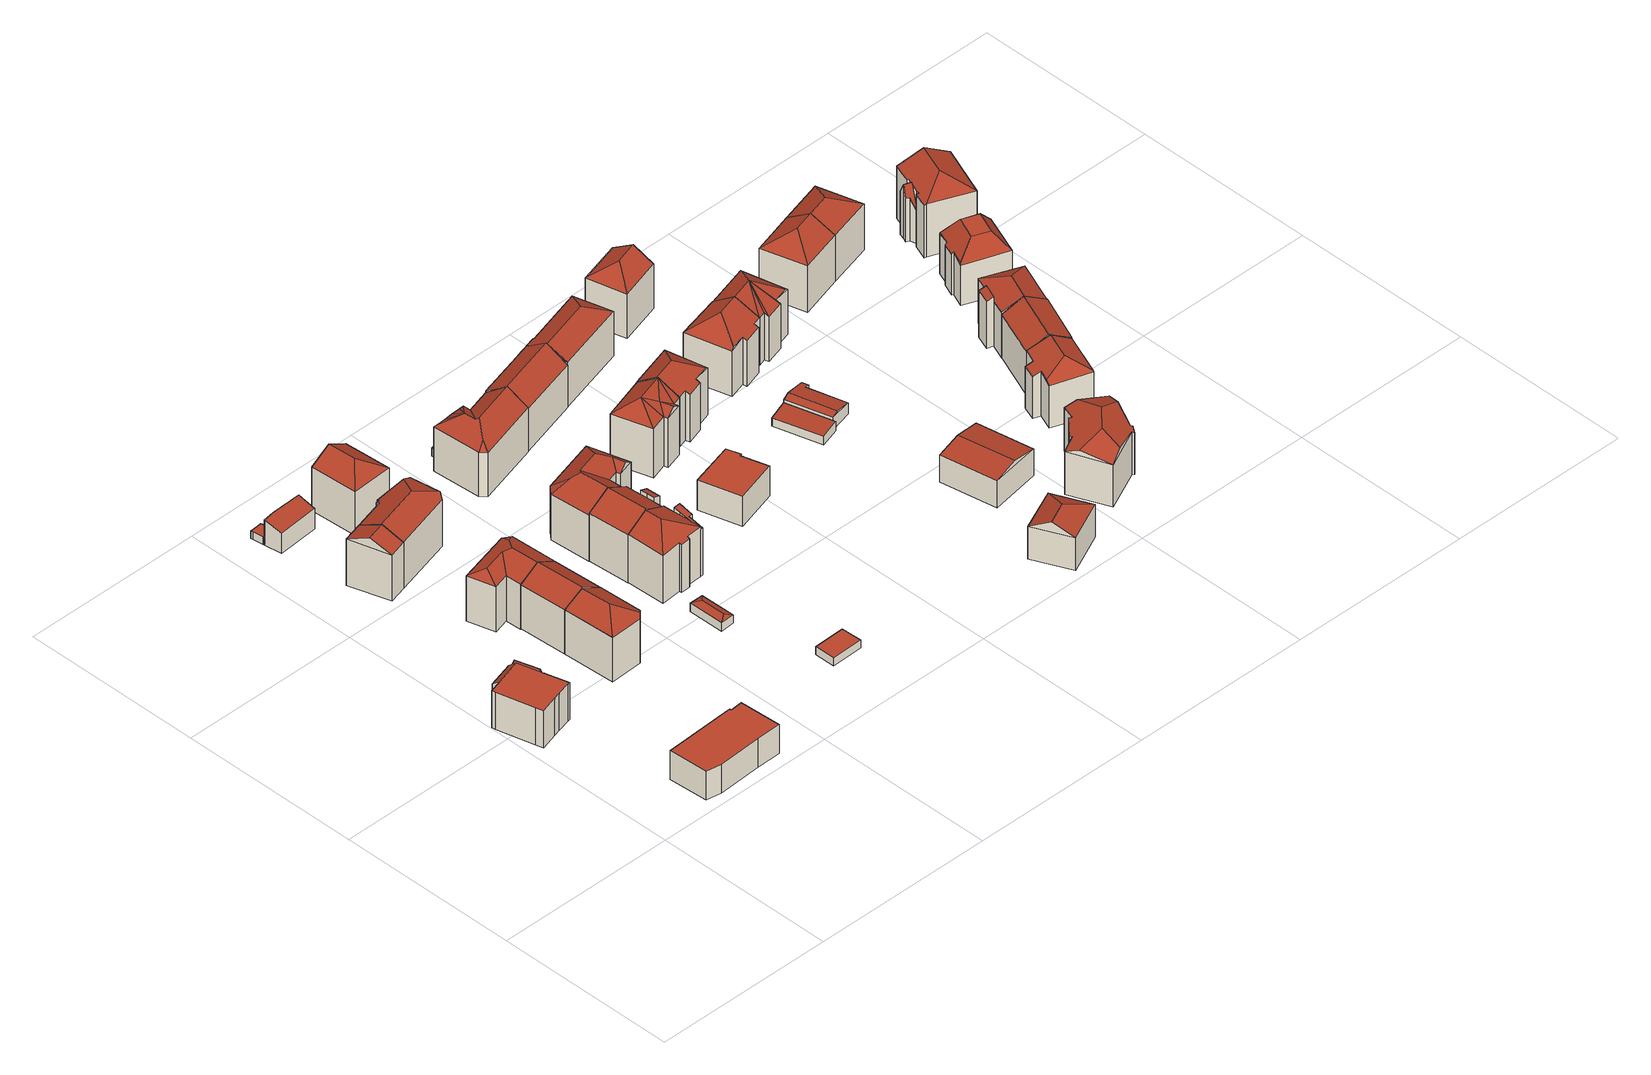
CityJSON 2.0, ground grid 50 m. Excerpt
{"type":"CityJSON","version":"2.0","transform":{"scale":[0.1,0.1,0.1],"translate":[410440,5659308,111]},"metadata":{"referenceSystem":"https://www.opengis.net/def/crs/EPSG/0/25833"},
"CityObjects":{
"building1":{"type":"Building","attributes":{"Gemeindeschluessel":14612000,"Geometrietyp2DReferenz":"3000","function":"31001_9998","roofType":"9999"},"children":["building1-1","building1-2","building1-3"]},
"building1-1":{"type":"BuildingPart","attributes":{"Dachtyp_tdc":"tdcFreeFormRoof","Dachneigung":74.64,"QualitaetDacherkennung":30,"Geometrietyp2DReferenz":"3000","measuredHeight":10.6,"roofType":"5000"},"parents":["building1"],"geometry":[{"type":"MultiSurface","lod":"2","boundaries":[[[0,1,2,3]],[[1,4,5,2]],[[4,6,7,5]],[[8,9,10,11]],[[9,0,3,10]],[[6,4,1,0,12]],[[0,9,13,12]],[[9,8,13]],[[8,14,6,12,13]],[[3,2,5,7,15,11,10]]],"semantics":{"surfaces":[{"type":"WallSurface"},{"type":"RoofSurface"},{"type":"GroundSurface"}],"values":[0,0,0,0,0,1,1,1,1,2]}}]},
"building1-2":{"type":"BuildingPart","attributes":{"Dachtyp_tdc":"tdcPolyFlatRoof","Dachneigung":38.36,"QualitaetDacherkennung":30,"Geometrietyp2DReferenz":"3000","measuredHeight":10.74,"roofType":"2100"},"parents":["building1"],"geometry":[{"type":"MultiSurface","lod":"2","boundaries":[[[16,17,18,19]],[[16,20,8,11,17]],[[16,19,21,20]],[[11,15,18,17]]],"semantics":{"surfaces":[{"type":"WallSurface"},{"type":"RoofSurface"},{"type":"GroundSurface"}],"values":[0,0,1,2]}}]},
"building1-3":{"type":"BuildingPart","attributes":{"Dachtyp_tdc":"tdcPolyFlatRoof","Dachneigung":0,"QualitaetDacherkennung":71,"Geometrietyp2DReferenz":"3000","measuredHeight":10.64,"roofType":"1000"},"parents":["building1"],"geometry":[{"type":"MultiSurface","lod":"2","boundaries":[[[22,7,6]],[[22,23,24,7]],[[23,25,26,24]],[[25,27,28,26]],[[27,29,30,28]],[[29,31,32,30]],[[31,33,34,32]],[[33,35,36,34]],[[35,37,38,36]],[[37,39,40,38]],[[39,41,42,40]],[[41,43,44,42]],[[43,19,18,44]],[[43,41,39,37,35,33,31,29,27,25,23,22,21,19]],[[18,15,7,24,26,28,30,32,34,36,38,40,42,44]]],"semantics":{"surfaces":[{"type":"WallSurface"},{"type":"RoofSurface"},{"type":"GroundSurface"}],"values":[0,0,0,0,0,0,0,0,0,0,0,0,0,1,2]}}]},
"building2":{"type":"Building","attributes":{"Gemeindeschluessel":14612000,"Dachtyp_tdc":"tdcPolyFlatRoof","Dachneigung":0,"QualitaetDacherkennung":53,"Geometrietyp2DReferenz":"3000","measuredHeight":8.29,"function":"31001_3211","roofType":"1000"},"geometry":[{"type":"Solid","lod":"2","boundaries":[[[[45,46,47,48]],[[46,49,50,47]],[[49,51,52,50]],[[51,53,54,52]],[[53,55,56,54]],[[55,57,58,56]],[[57,59,60,58]],[[59,45,48,60]],[[59,57,55,53,51,49,46,45]],[[48,47,50,52,54,56,58,60]]]],"semantics":{"surfaces":[{"type":"WallSurface"},{"type":"RoofSurface"},{"type":"GroundSurface"}],"values":[[0,0,0,0,0,0,0,0,1,2]]}}]},
"building3":{"type":"Building","attributes":{"Dachtyp_tdc":"tdcGableRoof","Gemeindeschluessel":14612000,"Dachneigung":24.06,"QualitaetDacherkennung":68,"Geometrietyp2DReferenz":"3000","measuredHeight":16.16,"function":"31001_9998","roofType":"3100"},"geometry":[{"type":"Solid","lod":"2","boundaries":[[[[61,62,63,64]],[[62,65,66,63]],[[65,67,68,66]],[[67,61,64,68]],[[65,62,69]],[[61,67,70]],[[62,61,70,69]],[[67,65,69,70]],[[64,63,66,68]]]],"semantics":{"surfaces":[{"type":"WallSurface"},{"type":"RoofSurface"},{"type":"GroundSurface"}],"values":[[0,0,0,0,0,0,1,1,2]]}}]},
"building4":{"type":"Building","attributes":{"Dachtyp_tdc":"tdcFreeFormRoof","Gemeindeschluessel":14612000,"Dachneigung":28.68,"QualitaetDacherkennung":61,"Geometrietyp2DReferenz":"3000","measuredHeight":15.73,"function":"31001_9998","roofType":"5000"},"geometry":[{"type":"Solid","lod":"2","boundaries":[[[[71,72,73,74]],[[72,75,76,73]],[[75,77,78,76]],[[77,79,80,78]],[[79,71,74,80]],[[77,81,82,83,79]],[[81,75,72,84,82]],[[83,82,84,71]],[[72,71,84]],[[71,79,83]],[[77,75,81]],[[74,73,76,78,80]]]],"semantics":{"surfaces":[{"type":"WallSurface"},{"type":"RoofSurface"},{"type":"GroundSurface"}],"values":[[0,0,0,0,0,1,1,1,0,0,0,2]]}}]},
"building5":{"type":"Building","attributes":{"Gemeindeschluessel":14612000,"Dachneigung":90,"Dachorientierung":0,"MittlereTraufHoehe":113.98,"QualitaetDacherkennung":70,"ObjektHoehe":2.13,"BodenHoehe":111.85,"Geometrietyp2DReferenz":"3000","AbsoluteHoehe":113.98,"Dachflaeche":12.51,"measuredHeight":2.13,"function":"31001_9998","roofType":"1000","storeysAboveGround":1},"geometry":[{"type":"MultiSurface","lod":"2","boundaries":[[[85,86,87,88]],[[86,89,90,87]],[[89,91,92,90]],[[91,93,94,92]],[[93,95,96,94]],[[95,97,98,96]],[[97,99,100,98]],[[99,85,88,100]],[[99,97,95,93,91,89,86,85]],[[88,87,90,92,94,96,98,100]]],"semantics":{"surfaces":[{"type":"WallSurface"},{"type":"RoofSurface"},{"type":"GroundSurface"}],"values":[0,0,0,0,0,0,0,0,1,2]}}]},
"building6":{"type":"Building","attributes":{"Dachtyp_tdc":"tdcGableRoof","Gemeindeschluessel":14612000,"Dachneigung":29.75,"QualitaetDacherkennung":74,"Geometrietyp2DReferenz":"3000","measuredHeight":15.93,"function":"31001_9998","roofType":"3100"},"geometry":[{"type":"Solid","lod":"2","boundaries":[[[[71,101,102,74]],[[101,103,104,102]],[[103,105,73,104]],[[105,71,74,73]],[[103,101,106]],[[71,105,107]],[[101,71,107,106]],[[105,103,106,107]],[[74,102,104,73]]]],"semantics":{"surfaces":[{"type":"WallSurface"},{"type":"RoofSurface"},{"type":"GroundSurface"}],"values":[[0,0,0,0,0,0,1,1,2]]}}]},
"building7":{"type":"Building","attributes":{"Dachtyp_tdc":"tdcPolyFlatRoof","Gemeindeschluessel":14612000,"Dachneigung":16.55,"QualitaetDacherkennung":78,"Geometrietyp2DReferenz":"3000","measuredHeight":7.22,"function":"31001_9998","roofType":"2100"},"geometry":[{"type":"Solid","lod":"2","boundaries":[[[[108,109,87,90]],[[109,110,111,87]],[[110,112,113,111]],[[112,114,115,113]],[[114,108,90,115]],[[114,112,110,109,108]],[[90,87,111,113,115]]]],"semantics":{"surfaces":[{"type":"WallSurface"},{"type":"RoofSurface"},{"type":"GroundSurface"}],"values":[[0,0,0,0,0,1,2]]}}]},
"building8":{"type":"Building","attributes":{"Dachtyp_tdc":"tdcFreeFormRoof","Gemeindeschluessel":14612000,"Dachneigung":27.69,"QualitaetDacherkennung":53,"Geometrietyp2DReferenz":"3000","measuredHeight":15.97,"function":"31001_9998","roofType":"5000"},"geometry":[{"type":"Solid","lod":"2","boundaries":[[[[116,117,118,119]],[[117,120,121,118]],[[120,122,123,121]],[[122,124,125,123]],[[124,126,127,125]],[[126,128,129,127]],[[128,116,119,129]],[[130,131,128,126]],[[132,133,130,126,124]],[[132,124,122]],[[134,133,132,122,120]],[[134,120,117]],[[131,130,133,134,117,116]],[[131,116,128]],[[119,118,121,123,125,127,129]]]],"semantics":{"surfaces":[{"type":"WallSurface"},{"type":"RoofSurface"},{"type":"GroundSurface"}],"values":[[0,0,0,0,0,0,0,1,1,0,1,1,1,1,2]]}}]},
"building9":{"type":"Building","attributes":{"Dachtyp_tdc":"tdcFreeFormRoof","Gemeindeschluessel":14612000,"Dachneigung":25.98,"QualitaetDacherkennung":69,"Geometrietyp2DReferenz":"3000","measuredHeight":16.16,"function":"31001_9998","roofType":"5000"},"geometry":[{"type":"Solid","lod":"2","boundaries":[[[[135,136,137,138]],[[136,139,140,137]],[[139,141,142,140]],[[141,143,144,142]],[[143,145,146,144]],[[145,65,147,146]],[[65,62,148,147]],[[62,149,150,148]],[[149,135,138,150]],[[151,141,152,153]],[[153,152,139,136,135,149,62,154]],[[145,143,151,153,154,65]],[[141,139,152]],[[143,141,151]],[[62,65,154]],[[138,137,140,142,144,146,147,148,150]]]],"semantics":{"surfaces":[{"type":"WallSurface"},{"type":"RoofSurface"},{"type":"GroundSurface"}],"values":[[0,0,0,0,0,0,0,0,0,1,1,1,0,0,0,2]]}}]},
"building10":{"type":"Building","attributes":{"Dachtyp_tdc":"tdcHipAndGableRoof","Gemeindeschluessel":14612000,"Dachneigung":30.52,"QualitaetDacherkennung":86,"Geometrietyp2DReferenz":"3000","measuredHeight":15.86,"function":"31001_9998","roofType":"5000"},"geometry":[{"type":"Solid","lod":"2","boundaries":[[[[155,156,157,158]],[[156,159,160,157]],[[159,161,162,160]],[[161,155,158,162]],[[159,156,163]],[[155,161,164]],[[156,155,164,163]],[[161,159,163,164]],[[158,157,160,162]]]],"semantics":{"surfaces":[{"type":"WallSurface"},{"type":"RoofSurface"},{"type":"GroundSurface"}],"values":[[0,0,0,0,1,0,1,1,2]]}}]},
"building11":{"type":"Building","attributes":{"Dachtyp_tdc":"tdcFreeFormRoof","Gemeindeschluessel":14612000,"Dachneigung":18.71,"QualitaetDacherkennung":75,"Geometrietyp2DReferenz":"3000","measuredHeight":3.07,"function":"31001_9998","roofType":"5000"},"geometry":[{"type":"Solid","lod":"2","boundaries":[[[[165,166,167,168]],[[166,169,170,167]],[[169,171,172,170]],[[171,165,168,172]],[[173,171,169]],[[174,173,169,166]],[[174,166,165]],[[173,174,165,171]],[[168,167,170,172]]]],"semantics":{"surfaces":[{"type":"WallSurface"},{"type":"RoofSurface"},{"type":"GroundSurface"}],"values":[[0,0,0,0,1,1,1,1,2]]}}]},
"building12":{"type":"Building","attributes":{"Dachtyp_tdc":"tdcPolyFlatRoof","Gemeindeschluessel":14612000,"Dachneigung":0,"QualitaetDacherkennung":90,"Geometrietyp2DReferenz":"3000","measuredHeight":2.32,"function":"31001_9998","roofType":"1000"},"geometry":[{"type":"Solid","lod":"2","boundaries":[[[[175,176,177,178]],[[176,179,180,177]],[[179,181,182,180]],[[181,175,178,182]],[[181,179,176,175]],[[178,177,180,182]]]],"semantics":{"surfaces":[{"type":"WallSurface"},{"type":"RoofSurface"},{"type":"GroundSurface"}],"values":[[0,0,0,0,1,2]]}}]},
"building13":{"type":"Building","attributes":{"Gemeindeschluessel":14612000,"Geometrietyp2DReferenz":"3000","function":"31001_9998","roofType":"9999"},"children":["building13-1","building13-2"]},
"building13-1":{"type":"BuildingPart","attributes":{"Dachtyp_tdc":"tdcPolyFlatRoof","Dachneigung":15.1,"QualitaetDacherkennung":45,"Geometrietyp2DReferenz":"3000","measuredHeight":15.7,"roofType":"2100"},"parents":["building13"],"geometry":[{"type":"MultiSurface","lod":"2","boundaries":[[[183,184,185,186,187]],[[184,188,189,185]],[[188,190,191,189]],[[190,192,193,191]],[[192,194,195,193]],[[194,192,190,188,184,183,196]],[[186,185,189,191,193,195]]],"semantics":{"surfaces":[{"type":"WallSurface"},{"type":"RoofSurface"},{"type":"GroundSurface"}],"values":[0,0,0,0,0,1,2]}}]},
"building13-2":{"type":"BuildingPart","attributes":{"Dachtyp_tdc":"tdcHipAndGableRoof","Dachneigung":24.68,"QualitaetDacherkennung":57,"Geometrietyp2DReferenz":"3000","measuredHeight":17.32,"roofType":"5000"},"parents":["building13"],"geometry":[{"type":"MultiSurface","lod":"2","boundaries":[[[197,187,186,198]],[[199,200,195,194]],[[200,201,202,195]],[[201,203,204,202]],[[203,205,206,204]],[[205,207,208,206]],[[207,209,210,208]],[[209,211,212,210]],[[211,213,214,212]],[[213,197,198,214]],[[209,207,205,203,201,200,215]],[[200,199,196,187,197,213,215]],[[213,211,209,215]],[[198,186,195,202,204,206,208,210,212,214]]],"semantics":{"surfaces":[{"type":"WallSurface"},{"type":"RoofSurface"},{"type":"GroundSurface"}],"values":[0,0,0,0,0,0,0,0,0,0,1,1,1,2]}}]},
"building14":{"type":"Building","attributes":{"Gemeindeschluessel":14612000,"Geometrietyp2DReferenz":"3000","function":"31001_9998","roofType":"9999"},"children":["building14-1","building14-2"]},
"building14-1":{"type":"BuildingPart","attributes":{"Dachtyp_tdc":"tdcGableRoof","Dachneigung":30.95,"QualitaetDacherkennung":81,"Geometrietyp2DReferenz":"3000","measuredHeight":17.48,"roofType":"3100"},"parents":["building14"],"geometry":[{"type":"MultiSurface","lod":"2","boundaries":[[[216,217,218,219]],[[217,220,221,218]],[[220,222,223,221]],[[222,224,225,223]],[[224,226,227,225]],[[226,228,229,227]],[[228,230,231,229]],[[230,232,231]],[[226,224,222,220]],[[220,217,216,232,230,228,226]],[[219,218,221,223,225,227,229,231]]],"semantics":{"surfaces":[{"type":"WallSurface"},{"type":"RoofSurface"},{"type":"GroundSurface"}],"values":[0,0,0,0,0,0,0,0,1,1,2]}}]},
"building14-2":{"type":"BuildingPart","attributes":{"Dachtyp_tdc":"tdcPolyFlatRoof","Dachneigung":21.34,"QualitaetDacherkennung":50,"Geometrietyp2DReferenz":"3000","measuredHeight":15.28,"roofType":"2100"},"parents":["building14"],"geometry":[{"type":"MultiSurface","lod":"2","boundaries":[[[233,234,219,235]],[[234,216,219]],[[236,237,238,231,232]],[[237,233,235,238]],[[237,236,234,233]],[[235,219,231,238]]],"semantics":{"surfaces":[{"type":"WallSurface"},{"type":"RoofSurface"},{"type":"GroundSurface"}],"values":[0,0,0,0,1,2]}}]},
"building15":{"type":"Building","attributes":{"Dachtyp_tdc":"tdcFreeFormRoof","Gemeindeschluessel":14612000,"Dachneigung":35.31,"QualitaetDacherkennung":10,"Geometrietyp2DReferenz":"3000","measuredHeight":17.57,"function":"31001_9998","roofType":"5000"},"geometry":[{"type":"Solid","lod":"2","boundaries":[[[[239,240,241,242]],[[240,243,244,241]],[[243,245,246,244]],[[245,247,248,246]],[[247,249,250,248]],[[249,251,252,250]],[[251,253,254,252]],[[253,255,256,254]],[[255,239,242,256]],[[257,255,253]],[[258,259,257,253,251]],[[260,261,258,251,249]],[[262,260,249,247]],[[262,247,245]],[[261,260,262,245,243]],[[263,259,258,261,243,240]],[[263,240,239]],[[257,259,263,239,255]],[[242,241,244,246,248,250,252,254,256]]]],"semantics":{"surfaces":[{"type":"WallSurface"},{"type":"RoofSurface"},{"type":"GroundSurface"}],"values":[[0,0,0,0,0,0,0,0,0,0,1,1,1,0,1,1,1,1,2]]}}]},
"building16":{"type":"Building","attributes":{"Dachtyp_tdc":"tdcPolyFlatRoof","Gemeindeschluessel":14612000,"Dachneigung":5.23,"QualitaetDacherkennung":66,"Geometrietyp2DReferenz":"3000","measuredHeight":2.6,"function":"31001_9998","roofType":"2100"},"geometry":[{"type":"Solid","lod":"2","boundaries":[[[[264,265,266,267]],[[265,268,269,266]],[[268,270,271,269]],[[270,264,267,271]],[[270,268,265,264]],[[267,266,269,271]]]],"semantics":{"surfaces":[{"type":"WallSurface"},{"type":"RoofSurface"},{"type":"GroundSurface"}],"values":[[0,0,0,0,1,2]]}}]},
"building17":{"type":"Building","attributes":{"Dachtyp_tdc":"tdcFreeFormRoof","Gemeindeschluessel":14612000,"Dachneigung":36.2,"QualitaetDacherkennung":36,"Geometrietyp2DReferenz":"3000","measuredHeight":16.71,"function":"31001_9998","roofType":"5000"},"geometry":[{"type":"Solid","lod":"2","boundaries":[[[[272,273,267,266]],[[273,274,275,267]],[[274,276,277,275]],[[276,278,279,277]],[[278,280,281,279]],[[280,282,283,281]],[[282,284,285,283]],[[284,286,287,285]],[[286,288,289,287]],[[288,290,291,289]],[[290,272,266,291]],[[292,290,288]],[[293,294,295,296,292,288,286]],[[293,286,284]],[[297,294,293,284,282]],[[297,282,280]],[[295,294,297,280,278]],[[296,295,278,276]],[[274,296,276]],[[273,296,274]],[[272,296,273]],[[272,292,296]],[[292,272,290]],[[266,267,275,277,279,281,283,285,287,289,291]]]],"semantics":{"surfaces":[{"type":"WallSurface"},{"type":"RoofSurface"},{"type":"GroundSurface"}],"values":[[0,0,0,0,0,0,0,0,0,0,0,1,1,1,1,0,1,1,1,1,1,1,1,2]]}}]},
"building18":{"type":"Building","attributes":{"Dachtyp_tdc":"tdcPolyFlatRoof","Gemeindeschluessel":14612000,"Dachneigung":6.02,"QualitaetDacherkennung":74,"Geometrietyp2DReferenz":"3000","measuredHeight":2.6,"function":"31001_9998","roofType":"2100"},"geometry":[{"type":"Solid","lod":"2","boundaries":[[[[298,264,267,275]],[[264,270,271,267]],[[270,299,300,271]],[[299,298,275,300]],[[299,270,264,298]],[[275,267,271,300]]]],"semantics":{"surfaces":[{"type":"WallSurface"},{"type":"RoofSurface"},{"type":"GroundSurface"}],"values":[[0,0,0,0,1,2]]}}]},
"building19":{"type":"Building","attributes":{"Dachtyp_tdc":"tdcPolyFlatRoof","Gemeindeschluessel":14612000,"Dachneigung":0,"QualitaetDacherkennung":71,"Geometrietyp2DReferenz":"3000","measuredHeight":8.71,"function":"31001_9998","roofType":"1000"},"geometry":[{"type":"Solid","lod":"2","boundaries":[[[[301,302,303,304]],[[302,305,306,303]],[[305,307,308,306]],[[307,309,310,308]],[[309,311,312,310]],[[311,301,304,312]],[[304,303,306,308,310,312]],[[311,309,307,305,302,301]]]],"semantics":{"surfaces":[{"type":"WallSurface"},{"type":"GroundSurface"},{"type":"RoofSurface"}],"values":[[0,0,0,0,0,0,1,2]]}}]},
"building20":{"type":"Building","attributes":{"Dachtyp_tdc":"tdcGableRoof","Gemeindeschluessel":14612000,"Dachneigung":35.06,"QualitaetDacherkennung":84,"Geometrietyp2DReferenz":"3000","measuredHeight":16.24,"function":"31001_9998","roofType":"3100"},"geometry":[{"type":"Solid","lod":"2","boundaries":[[[[313,314,315,316]],[[314,317,318,315]],[[317,319,320,318]],[[319,321,322,320]],[[321,323,324,322]],[[323,325,326,324]],[[325,313,316,326]],[[313,325,327,328]],[[329,330,331,332,328,327,333]],[[321,329,333,323]],[[323,333,327,325]],[[314,332,331,317]],[[313,328,332,314]],[[317,331,330,319]],[[319,330,329,321]],[[316,315,318,320,322,324,326]]]],"semantics":{"surfaces":[{"type":"WallSurface"},{"type":"RoofSurface"},{"type":"GroundSurface"}],"values":[[0,0,0,0,0,0,0,1,1,0,0,0,0,0,0,2]]}}]},
"building21":{"type":"Building","attributes":{"Dachtyp_tdc":"tdcFreeFormRoof","Gemeindeschluessel":14612000,"Dachneigung":33.38,"QualitaetDacherkennung":38,"Geometrietyp2DReferenz":"3000","measuredHeight":17.89,"function":"31001_9998","roofType":"5000"},"geometry":[{"type":"Solid","lod":"2","boundaries":[[[[334,335,336,337]],[[335,338,339,336]],[[338,340,341,339]],[[340,342,343,341]],[[342,344,345,343]],[[344,346,347,345]],[[346,348,349,347]],[[348,334,337,349]],[[350,340,338]],[[350,351,340]],[[352,351,350]],[[352,346,351]],[[346,352,348]],[[353,351,346,344]],[[353,344,342]],[[351,353,342,340]],[[350,338,335]],[[352,350,335,334]],[[352,334,348]],[[337,336,339,341,343,345,347,349]]]],"semantics":{"surfaces":[{"type":"WallSurface"},{"type":"RoofSurface"},{"type":"GroundSurface"}],"values":[[0,0,0,0,0,0,0,0,1,1,1,1,1,1,0,1,0,1,1,2]]}}]},
"building22":{"type":"Building","attributes":{"Dachtyp_tdc":"tdcFreeFormRoof","Gemeindeschluessel":14612000,"Dachneigung":31.73,"QualitaetDacherkennung":61,"Geometrietyp2DReferenz":"3000","measuredHeight":17.88,"function":"31001_9998","roofType":"5000"},"geometry":[{"type":"Solid","lod":"2","boundaries":[[[[354,355,356,336]],[[355,357,358,356]],[[357,359,360,358]],[[359,361,362,360]],[[361,363,364,362]],[[363,365,366,364]],[[365,367,339,366]],[[367,354,336,339]],[[368,357,355,369]],[[370,369,355,354]],[[369,370,367,365,363,361,359,368]],[[354,367,370]],[[359,357,368]],[[336,356,358,360,362,364,366,339]]]],"semantics":{"surfaces":[{"type":"WallSurface"},{"type":"RoofSurface"},{"type":"GroundSurface"}],"values":[[0,0,0,0,0,0,0,0,1,1,1,0,0,2]]}}]},
"building23":{"type":"Building","attributes":{"Dachtyp_tdc":"tdcHipAndGableRoof","Gemeindeschluessel":14612000,"Dachneigung":28.09,"QualitaetDacherkennung":78,"Geometrietyp2DReferenz":"3000","measuredHeight":12.35,"function":"31001_9998","roofType":"5000"},"geometry":[{"type":"Solid","lod":"2","boundaries":[[[[371,372,373,374]],[[372,375,376,373]],[[375,377,378,376]],[[377,371,374,378]],[[375,372,379]],[[371,377,380]],[[372,371,380,379]],[[377,375,379,380]],[[374,373,376,378]]]],"semantics":{"surfaces":[{"type":"WallSurface"},{"type":"RoofSurface"},{"type":"GroundSurface"}],"values":[[0,0,0,0,1,0,1,1,2]]}}]},
"building24":{"type":"Building","attributes":{"Dachtyp_tdc":"tdcFreeFormRoof","Gemeindeschluessel":14612000,"Dachneigung":29.03,"QualitaetDacherkennung":83,"Geometrietyp2DReferenz":"3000","measuredHeight":15.9,"function":"31001_9998","roofType":"5000"},"geometry":[{"type":"Solid","lod":"2","boundaries":[[[[381,382,383,384]],[[382,385,386,383]],[[385,387,388,386]],[[387,389,390,388]],[[389,391,392,390]],[[391,381,384,392]],[[381,393,394]],[[381,391,395,393]],[[395,396,387,385,382,394,393]],[[382,381,394]],[[389,387,396]],[[384,383,386,388,390,392]],[[391,389,396,395]]]],"semantics":{"surfaces":[{"type":"WallSurface"},{"type":"RoofSurface"},{"type":"GroundSurface"}],"values":[[0,0,0,0,0,0,1,1,1,0,0,2,1]]}}]},
"building25":{"type":"Building","attributes":{"Dachtyp_tdc":"tdcPolyFlatRoof","Gemeindeschluessel":14612000,"Dachneigung":4.38,"QualitaetDacherkennung":42,"Geometrietyp2DReferenz":"3000","measuredHeight":2.79,"function":"31001_9998","roofType":"2100"},"geometry":[{"type":"Solid","lod":"2","boundaries":[[[[397,398,399,400]],[[398,401,402,399]],[[401,403,404,402]],[[403,405,406,404]],[[405,397,400,406]],[[405,403,401,398,397]],[[400,399,402,404,406]]]],"semantics":{"surfaces":[{"type":"WallSurface"},{"type":"RoofSurface"},{"type":"GroundSurface"}],"values":[[0,0,0,0,0,1,2]]}}]},
"building26":{"type":"Building","attributes":{"Dachtyp_tdc":"tdcGableRoof","Gemeindeschluessel":14612000,"Dachneigung":10.04,"QualitaetDacherkennung":85,"Geometrietyp2DReferenz":"3000","measuredHeight":8.99,"function":"31001_9998","roofType":"3100"},"geometry":[{"type":"Solid","lod":"2","boundaries":[[[[407,408,409,410]],[[408,411,412,409]],[[411,413,414,412]],[[413,407,410,414]],[[411,408,415]],[[407,413,416]],[[408,407,416,415]],[[413,411,415,416]],[[410,409,412,414]]]],"semantics":{"surfaces":[{"type":"WallSurface"},{"type":"RoofSurface"},{"type":"GroundSurface"}],"values":[[0,0,0,0,0,0,1,1,2]]}}]},
"building27":{"type":"Building","attributes":{"Dachtyp_tdc":"tdcFreeFormRoof","Gemeindeschluessel":14612000,"Dachneigung":10.53,"QualitaetDacherkennung":28,"Geometrietyp2DReferenz":"3000","measuredHeight":4.06,"function":"31001_9998","roofType":"5000"},"geometry":[{"type":"Solid","lod":"2","boundaries":[[[[417,418,419,420]],[[418,421,422,419]],[[421,423,402,422]],[[423,424,399,402]],[[424,425,426,399]],[[425,417,420,426]],[[418,417,425,427,428,421]],[[423,428,427,424]],[[423,421,428]],[[425,424,427]],[[420,419,422,402,399,426]]]],"semantics":{"surfaces":[{"type":"WallSurface"},{"type":"RoofSurface"},{"type":"GroundSurface"}],"values":[[0,0,0,0,0,0,1,1,0,0,2]]}}]},
"building28":{"type":"Building","attributes":{"Dachtyp_tdc":"tdcFreeFormRoof","Gemeindeschluessel":14612000,"Dachneigung":29.03,"QualitaetDacherkennung":66,"Geometrietyp2DReferenz":"3000","measuredHeight":17.3,"function":"31001_9998","roofType":"5000"},"geometry":[{"type":"Solid","lod":"2","boundaries":[[[[429,430,431,432]],[[430,433,434,431]],[[433,435,436,434]],[[435,437,438,436]],[[437,439,440,438]],[[439,441,442,440]],[[441,443,444,442]],[[443,429,432,444]],[[439,445,446,441]],[[430,429,447,446,445,437,435,433]],[[446,447,443,441]],[[429,443,447]],[[439,437,445]],[[432,431,434,436,438,440,442,444]]]],"semantics":{"surfaces":[{"type":"WallSurface"},{"type":"RoofSurface"},{"type":"GroundSurface"}],"values":[[0,0,0,0,0,0,0,0,1,1,1,0,0,2]]}}]},
"building29":{"type":"Building","attributes":{"Dachtyp_tdc":"tdcHipAndGableRoof","Gemeindeschluessel":14612000,"Dachneigung":32.44,"QualitaetDacherkennung":79,"Geometrietyp2DReferenz":"3000","measuredHeight":16.23,"function":"31001_9998","roofType":"5000"},"geometry":[{"type":"Solid","lod":"2","boundaries":[[[[448,449,450,451]],[[449,452,453,450]],[[452,454,455,453]],[[454,448,451,455]],[[452,449,456]],[[448,454,457]],[[449,448,457,456]],[[454,452,456,457]],[[451,450,453,455]]]],"semantics":{"surfaces":[{"type":"WallSurface"},{"type":"RoofSurface"},{"type":"GroundSurface"}],"values":[[0,0,0,0,1,0,1,1,2]]}}]},
"building30":{"type":"Building","attributes":{"Dachtyp_tdc":"tdcFreeFormRoof","Gemeindeschluessel":14612000,"Dachneigung":21.21,"QualitaetDacherkennung":37,"Geometrietyp2DReferenz":"3000","measuredHeight":15.88,"function":"31001_9998","roofType":"5000"},"geometry":[{"type":"Solid","lod":"2","boundaries":[[[[458,459,460]],[[461,462,463]],[[464,461,465]],[[459,466,467]],[[468,469,470,471,472,473,474,475,476,477,478,479]],[[480,481,469,468]],[[481,482,470,469]],[[482,483,471,470]],[[483,466,472,471]],[[466,459,473,472]],[[459,458,474,473]],[[458,484,475,474]],[[484,485,476,475]],[[485,462,477,476]],[[462,461,478,477]],[[461,464,479,478]],[[464,480,468,479]],[[461,463,486,465]],[[487,460,459,467]],[[458,460,487,486,463,462,485,484]],[[487,467,466,483,482,481,480,464,465,486]]]],"semantics":{"surfaces":[{"type":"WallSurface"},{"type":"GroundSurface"},{"type":"RoofSurface"}],"values":[[0,0,0,0,1,0,0,0,0,0,0,0,0,0,0,0,0,2,2,2,2]]}}]},
"building31":{"type":"Building","attributes":{"Dachtyp_tdc":"tdcFreeFormRoof","Gemeindeschluessel":14612000,"Dachneigung":33.87,"QualitaetDacherkennung":66,"Geometrietyp2DReferenz":"3000","measuredHeight":17.32,"function":"31001_9998","roofType":"5000"},"geometry":[{"type":"Solid","lod":"2","boundaries":[[[[488,489,490,491]],[[489,492,493,490]],[[492,494,495,493]],[[494,496,497,495]],[[496,498,432,497]],[[498,499,444,432]],[[499,500,501,444]],[[500,488,491,501]],[[502,488,500,503]],[[504,503,500,499]],[[502,503,489]],[[503,492,489]],[[503,494,492]],[[503,496,494]],[[503,498,496]],[[498,503,504]],[[489,488,502]],[[499,498,504]],[[491,490,493,495,497,432,444,501]]]],"semantics":{"surfaces":[{"type":"WallSurface"},{"type":"RoofSurface"},{"type":"GroundSurface"}],"values":[[0,0,0,0,0,0,0,0,1,1,1,1,1,1,1,1,0,0,2]]}}]},
"building32":{"type":"Building","attributes":{"Dachtyp_tdc":"tdcFreeFormRoof","Gemeindeschluessel":14612000,"Dachneigung":24.22,"QualitaetDacherkennung":53,"Geometrietyp2DReferenz":"3000","measuredHeight":15.55,"function":"31001_9998","roofType":"5000"},"geometry":[{"type":"Solid","lod":"2","boundaries":[[[[505,506,507]],[[508,509,510]],[[509,511,512]],[[513,514,515,516,517,518,519,520]],[[521,522,515,514]],[[523,521,514,513]],[[522,511,516,515]],[[511,509,517,516]],[[509,508,518,517]],[[508,506,519,518]],[[506,505,520,519]],[[505,523,513,520]],[[508,510,524,507,506]],[[510,509,512,524]],[[524,512,511,522,521,523,505,507]]]],"semantics":{"surfaces":[{"type":"WallSurface"},{"type":"GroundSurface"},{"type":"RoofSurface"}],"values":[[0,0,0,1,0,0,0,0,0,0,0,0,2,2,2]]}}]},
"building33":{"type":"Building","attributes":{"Dachtyp_tdc":"tdcGableRoof","Gemeindeschluessel":14612000,"Dachneigung":31.88,"QualitaetDacherkennung":75,"Geometrietyp2DReferenz":"3000","measuredHeight":15.91,"function":"31001_9998","roofType":"3100"},"geometry":[{"type":"Solid","lod":"2","boundaries":[[[[525,526,527,528]],[[526,529,530,527]],[[529,531,532,530]],[[531,525,528,532]],[[529,526,533]],[[525,531,534]],[[526,525,534,533]],[[531,529,533,534]],[[528,527,530,532]]]],"semantics":{"surfaces":[{"type":"WallSurface"},{"type":"RoofSurface"},{"type":"GroundSurface"}],"values":[[0,0,0,0,0,0,1,1,2]]}}]},
"building34":{"type":"Building","attributes":{"Dachtyp_tdc":"tdcHipAndGableRoof","Gemeindeschluessel":14612000,"Dachneigung":30.86,"QualitaetDacherkennung":76,"Geometrietyp2DReferenz":"3000","measuredHeight":17.22,"function":"31001_9998","roofType":"5000"},"geometry":[{"type":"Solid","lod":"2","boundaries":[[[[535,536,537,538]],[[536,539,540,537]],[[539,541,542,540]],[[541,535,538,542]],[[539,536,543]],[[535,541,544]],[[536,535,544,543]],[[541,539,543,544]],[[538,537,540,542]]]],"semantics":{"surfaces":[{"type":"WallSurface"},{"type":"RoofSurface"},{"type":"GroundSurface"}],"values":[[0,0,0,0,1,0,1,1,2]]}}]},
"building35":{"type":"Building","attributes":{"Gemeindeschluessel":14612000,"Geometrietyp2DReferenz":"3000","function":"31001_9998","roofType":"9999"},"children":["building35-1","building35-2"]},
"building35-1":{"type":"BuildingPart","attributes":{"Dachtyp_tdc":"tdcPolyFlatRoof","Dachneigung":26.59,"QualitaetDacherkennung":49,"Geometrietyp2DReferenz":"3000","measuredHeight":14.31,"roofType":"2100"},"parents":["building35"],"geometry":[{"type":"MultiSurface","lod":"2","boundaries":[[[545,546,547,548,549,550]],[[551,552,553,554,555,556]],[[552,545,550,553]],[[552,551,546,545]],[[550,549,554,553]]],"semantics":{"surfaces":[{"type":"WallSurface"},{"type":"RoofSurface"},{"type":"GroundSurface"}],"values":[0,0,0,1,2]}}]},
"building35-2":{"type":"BuildingPart","attributes":{"Dachtyp_tdc":"tdcHipAndGableRoof","Dachneigung":28.93,"QualitaetDacherkennung":64,"Geometrietyp2DReferenz":"3000","measuredHeight":15.98,"roofType":"5000"},"parents":["building35"],"geometry":[{"type":"MultiSurface","lod":"2","boundaries":[[[548,557,558,549]],[[557,559,560,558]],[[559,561,562,560]],[[561,563,564,562]],[[563,565,566,564]],[[565,555,554,566]],[[561,567,568]],[[556,569,570,571,568,567,572,547]],[[561,568,571,573]],[[548,547,572,557]],[[557,572,567,559]],[[565,570,569,555]],[[563,573,571,570,565]],[[569,556,555]],[[559,567,561]],[[561,573,563]],[[549,558,560,562,564,566,554]]],"semantics":{"surfaces":[{"type":"WallSurface"},{"type":"RoofSurface"},{"type":"GroundSurface"}],"values":[0,0,0,0,0,0,1,1,1,0,0,0,0,0,0,0,2]}}]},
"building36":{"type":"Building","attributes":{"Dachtyp_tdc":"tdcHipAndGableRoof","Gemeindeschluessel":14612000,"Dachneigung":30.64,"QualitaetDacherkennung":71,"Geometrietyp2DReferenz":"3000","measuredHeight":17.21,"function":"31001_9998","roofType":"5000"},"geometry":[{"type":"Solid","lod":"2","boundaries":[[[[541,574,575,542]],[[574,576,577,575]],[[576,535,538,577]],[[535,541,542,538]],[[576,574,578]],[[541,535,544]],[[574,541,544,578]],[[535,576,578,544]],[[542,575,577,538]]]],"semantics":{"surfaces":[{"type":"WallSurface"},{"type":"RoofSurface"},{"type":"GroundSurface"}],"values":[[0,0,0,0,1,0,1,1,2]]}}]},
"building37":{"type":"Building","attributes":{"Dachtyp_tdc":"tdcFreeFormRoof","Gemeindeschluessel":14612000,"Dachneigung":52.33,"QualitaetDacherkennung":54,"Geometrietyp2DReferenz":"3000","measuredHeight":16.71,"function":"31001_9998","roofType":"5000"},"geometry":[{"type":"Solid","lod":"2","boundaries":[[[[579,580,581,582,583,584,585,586]],[[587,588,589,590,581,580]],[[591,588,587,592]],[[591,592,579,586,593]],[[592,587,580,579]],[[590,582,581]],[[585,593,586]],[[591,589,588]],[[594,595,596,597,598,599,600,601]],[[593,585,595,594]],[[585,584,596,595]],[[584,583,597,596]],[[583,582,598,597]],[[582,590,599,598]],[[590,589,600,599]],[[589,591,601,600]],[[591,593,594,601]]]],"semantics":{"surfaces":[{"type":"RoofSurface"},{"type":"WallSurface"},{"type":"GroundSurface"}],"values":[[0,0,0,0,0,1,1,1,2,1,1,1,1,1,1,1,1]]}}]},
"building38":{"type":"Building","attributes":{"Gemeindeschluessel":14612000,"Geometrietyp2DReferenz":"3000","function":"31001_9998","roofType":"9999"},"children":["building38-1","building38-2"]},
"building38-1":{"type":"BuildingPart","attributes":{"Dachtyp_tdc":"tdcHipAndGableRoof","Dachneigung":25.91,"QualitaetDacherkennung":65,"Geometrietyp2DReferenz":"3000","measuredHeight":18.31,"roofType":"5000"},"parents":["building38"],"geometry":[{"type":"MultiSurface","lod":"2","boundaries":[[[602,603,604,605,606]],[[607,608,609,610,611]],[[608,612,613,609]],[[612,614,615,613]],[[614,616,617,615]],[[616,618,619,617]],[[618,620,621,619]],[[620,622,623,621]],[[622,624,625,623]],[[624,626,627,625]],[[626,602,606,627]],[[622,620,628]],[[620,618,616,614,628]],[[614,612,608,607,629,630,631,632,603,602,626,624,622,628]],[[606,605,633,634,610,609,613,615,617,619,621,623,625,627]]],"semantics":{"surfaces":[{"type":"WallSurface"},{"type":"RoofSurface"},{"type":"GroundSurface"}],"values":[0,0,0,0,0,0,0,0,0,0,0,1,1,1,2]}}]},
"building38-2":{"type":"BuildingPart","attributes":{"Dachtyp_tdc":"tdcGableRoof","Dachneigung":64.79,"QualitaetDacherkennung":47,"Geometrietyp2DReferenz":"3000","measuredHeight":15.66,"roofType":"3100"},"parents":["building38"],"geometry":[{"type":"MultiSurface","lod":"2","boundaries":[[[635,636,637,638]],[[636,639,640,637]],[[639,611,610,640]],[[604,641,642,605]],[[641,635,638,642]],[[643,630,644,611,639,636]],[[636,635,641,604,632,643]],[[638,637,640,610,634,633,605,642]]],"semantics":{"surfaces":[{"type":"WallSurface"},{"type":"RoofSurface"},{"type":"GroundSurface"}],"values":[0,0,0,0,0,1,1,2]}}]}
},
"vertices":[
[144,523,82],[143,523,82],[143,523,10],[144,523,10],[135,521,82],[135,521,10],[126,518,82],[126,518,10],[104,600,82],[121,605,82],[121,605,10],[104,600,10],[133,530,116],[115,594,115],[109,582,82],[109,582,10],
[32,580,102],[32,580,10],[36,561,10],[36,561,117],[104,600,102],[109,582,117],
[126,518,117],[128,512,117],[128,512,10],[130,504,117],[130,504,10],[136,483,117],[136,483,10],[145,449,117],[145,449,10],[140,448,117],[140,448,10],[102,438,117],[102,438,10],[82,432,117],[82,432,10],[34,420,117],[34,420,10],[29,439,117],[29,439,10],[4,541,117],[4,541,10],[2,551,117],[2,551,10],
[305,14,116],[185,8,116],[185,8,33],[305,14,33],[143,14,116],[143,14,33],[137,123,116],[137,123,33],[334,133,116],[334,133,33],[334,128,116],[334,128,33],[368,130,116],[368,130,33],[374,16,116],[374,16,33],
[121,1132,146],[176,1146,146],[176,1146,11],[121,1132,11],[205,1035,144],[205,1035,11],[155,1021,143],[155,1021,11],[191,1089,172],[138,1075,172],
[295,616,141],[408,615,142],[408,615,14],[295,616,14],[413,496,142],[413,496,14],[392,475,142],[392,475,14],[303,471,141],[303,471,14],[404,487,147],[355,534,172],[303,472,142],[351,616,172],
[123,1400,30],[125,1368,30],[125,1368,9],[123,1400,9],[93,1363,30],[93,1363,9],[93,1366,30],[93,1366,9],[89,1395,30],[89,1395,9],[88,1401,30],[88,1401,9],[111,1403,30],[111,1403,9],[122,1404,30],[122,1404,9],
[288,748,141],[288,748,14],[400,754,141],[400,754,14],[408,615,141],[344,751,173],[352,616,173],
[93,1363,81],[125,1368,82],[210,1372,81],[210,1372,9],[213,1324,67],[213,1324,9],[100,1315,67],[100,1315,9],
[223,855,142],[372,893,142],[372,893,12],[223,855,12],[393,881,142],[393,881,12],[400,754,142],[400,754,12],[288,748,142],[288,748,12],[286,791,142],[286,791,12],[243,780,142],[243,780,12],[322,841,162],[259,824,162],[344,751,171],[340,827,171],[369,866,155],
[261,1178,143],[271,1178,143],[271,1178,10],[261,1178,10],[270,1184,141],[270,1184,10],[378,1188,141],[378,1188,10],[381,1097,151],[381,1097,10],[370,1079,144],[370,1079,10],[205,1035,10],[176,1146,10],[261,1168,147],[261,1168,10],[381,1098,151],[357,1187,150],[321,1126,172],[191,1091,172],
[365,1380,134],[374,1251,134],[374,1251,9],[365,1380,9],[260,1244,135],[260,1244,9],[253,1374,135],[253,1374,9],[314,1300,167],[309,1377,167],
[635,424,42],[597,422,42],[597,422,18],[635,424,18],[596,521,42],[596,521,18],[633,521,42],[633,521,18],[615,502,49],[616,435,49],
[687,159,43],[686,215,43],[686,215,20],[687,159,20],[772,217,43],[772,217,20],[774,161,43],[774,161,20],
[700,677,167],[718,678,167],[718,678,10],[700,677,10],[700,677,154],[720,640,157],[720,640,10],[710,639,157],[710,639,10],[712,598,146],[712,598,10],[705,598,146],[705,598,10],[703,628,154],
[698,708,154],[698,708,10],[705,598,153],[705,598,154],[662,596,152],[662,596,10],[662,590,149],[662,590,10],[635,588,148],[635,588,10],[634,594,151],[634,594,10],[579,590,148],[579,590,10],[575,697,149],[575,697,10],[635,702,183],[635,702,10],[637,655,183],
[697,737,149],[698,708,149],[698,708,9],[697,737,9],[637,702,184],[637,702,9],[575,697,148],[575,697,9],[568,813,147],[568,813,9],[629,816,184],[629,816,9],[691,820,149],[691,820,9],[694,776,150],[694,776,9],[694,776,149],
[715,738,155],[697,737,162],[715,738,9],[694,776,162],[713,777,155],[713,777,9],
[560,925,140],[580,948,140],[580,948,8],[560,925,8],[736,991,140],[736,991,8],[766,880,140],[766,880,8],[720,867,140],[720,867,8],[717,878,140],[717,878,8],[689,870,140],[689,870,8],[691,820,140],[691,820,8],[568,813,140],[568,813,8],[630,816,183],[635,909,176],[625,895,184],[734,908,157],[700,927,176],[743,873,157],[604,910,170],
[606,1285,35],[580,1283,32],[580,1283,9],[606,1285,9],[577,1321,32],[577,1321,9],[604,1324,35],[604,1324,9],
[580,1283,136],[606,1285,136],[631,1286,136],[631,1286,9],[643,1287,136],[643,1287,9],[644,1266,136],[644,1266,9],[712,1285,136],[712,1285,9],[740,1179,136],[740,1179,9],[567,1131,136],[567,1131,9],[552,1147,136],[552,1147,9],[544,1281,136],[544,1281,9],[551,1281,136],[551,1281,9],[552,1274,142],[575,1157,153],[604,1198,176],[598,1202,172],[596,1235,172],[726,1232,176],
[631,1286,32],[628,1324,32],[628,1324,9],
[861,766,100],[983,799,100],[983,799,13],[861,766,13],[995,761,100],[995,761,13],[989,759,100],[989,759,13],[1010,687,100],[1010,687,13],[892,654,100],[892,654,13],
[740,1179,133],[712,1285,133],[712,1285,11],[740,1179,11],[843,1320,133],[843,1320,11],[864,1326,133],[864,1326,11],[876,1329,133],[876,1329,11],[885,1332,133],[885,1332,11],[911,1226,133],[911,1226,11],[898,1281,173],[725,1234,173],[876,1329,141],[864,1326,141],[843,1320,141],[712,1285,140],[885,1332,141],
[840,1021,154],[961,1057,154],[961,1057,12],[840,1021,12],[989,951,154],[989,951,12],[966,944,154],[966,944,12],[969,932,154],[969,932,12],[921,918,154],[921,918,12],[918,929,154],[918,929,12],[872,915,154],[872,915,12],[975,1004,190],[935,960,171],[899,981,191],[945,925,171],
[961,1057,156],[1082,1092,156],[1082,1092,12],[1113,986,149],[1113,986,12],[1061,971,155],[1061,971,12],[1064,961,148],[1064,961,12],[1019,947,148],[1019,947,12],[1015,959,155],[1015,959,12],[989,951,155],[1104,983,155],[1038,1025,191],[974,1006,191],
[1248,109,125],[1363,161,125],[1363,161,31],[1248,109,31],[1409,58,125],[1409,58,31],[1296,6,125],[1296,6,31],[1333,86,155],[1272,58,155],
[911,1226,141],[885,1332,142],[885,1332,12],[911,1226,12],[915,1340,142],[915,1340,12],[916,1337,143],[916,1337,12],[1081,1383,142],[1081,1383,12],[1110,1281,141],[1110,1281,12],[899,1279,171],[895,1292,163],[1044,1319,171],[1079,1382,143],
[1182,853,42],[1235,869,46],[1235,869,18],[1182,853,18],[1269,747,46],[1269,747,18],[1271,740,46],[1271,740,18],[1218,725,42],[1218,725,18],
[1421,447,126],[1448,292,126],[1448,292,49],[1421,447,49],[1310,269,127],[1310,269,49],[1283,424,127],[1283,424,49],[1379,281,139],[1352,435,139],
[1316,871,48],[1304,868,51],[1304,868,18],[1316,871,18],[1333,763,50],[1333,763,18],[1269,747,54],[1235,869,54],[1311,889,48],[1311,889,18],[1256,875,59],[1288,752,59],
[1316,1027,150],[1294,1021,150],[1294,1021,13],[1316,1027,13],[1297,1010,144],[1297,1010,13],[1245,995,144],[1245,995,13],[1242,1006,150],[1242,1006,13],[1196,993,144],[1196,993,13],[1163,1114,147],[1163,1114,13],[1284,1143,149],[1284,1143,13],[1204,996,150],[1238,1072,186],[1299,1089,186],
[1289,1335,142],[1173,1302,141],[1173,1302,13],[1289,1335,13],[1145,1406,143],[1145,1406,13],[1263,1438,144],[1263,1438,13],[1214,1369,175],[1276,1387,175],
[1635,175,154],[1677,284,151],[1661,241,169],[1514,106,151],[1622,156,153],[1552,123,167],[1467,213,154],[1482,181,167],[1574,322,155],[1604,311,167],[1510,232,29],[1507,237,29],[1552,286,29],[1558,280,29],[1574,322,29],[1677,284,29],[1635,175,29],[1640,172,29],[1627,153,29],[1622,156,29],[1514,106,29],[1467,213,29],[1510,232,161],[1507,237,159],[1552,286,159],[1558,280,162],[1640,172,151],[1627,153,149],[1554,181,188],[1606,236,188],
[1437,1060,143],[1389,1047,149],[1389,1047,13],[1437,1060,13],[1392,1036,142],[1392,1036,13],[1341,1022,142],[1341,1022,13],[1337,1033,149],[1337,1033,13],[1316,1027,149],[1284,1143,148],[1405,1177,148],[1405,1177,13],[1429,1058,149],[1362,1106,186],[1299,1088,186],
[1626,448,155],[1610,406,147],[1614,418,155],[1711,367,152],[1759,484,152],[1712,369,154],[1655,523,155],[1710,502,181],[1607,455,26],[1621,493,26],[1640,486,26],[1655,523,26],[1759,484,26],[1711,367,26],[1610,406,26],[1626,448,26],[1621,493,146],[1640,486,155],[1607,455,146],[1681,428,181],
[1655,523,149],[1710,657,149],[1710,657,24],[1655,523,24],[1815,618,155],[1815,618,24],[1759,484,155],[1759,484,24],[1761,638,183],[1706,504,183],
[1643,1116,147],[1523,1083,147],[1523,1083,13],[1643,1116,13],[1490,1204,147],[1490,1204,13],[1610,1237,147],[1610,1237,13],[1567,1161,185],[1626,1177,185],
[1725,745,157],[1741,738,166],[1741,738,153],[1741,738,151],[1741,738,23],[1725,745,23],[1726,698,166],[1709,704,157],[1709,704,23],[1726,698,23],[1726,698,151],[1726,698,153],
[1742,738,151],[1742,738,23],[1758,780,151],[1758,780,23],[1864,739,151],[1864,739,23],[1815,618,151],[1815,618,23],[1710,657,151],[1710,657,23],[1758,780,153],[1790,708,183],[1726,698,154],[1710,657,154],[1762,638,183],[1742,738,153],[1815,618,152],
[1732,1270,147],[1732,1270,13],[1766,1149,147],[1766,1149,13],[1688,1194,185],
[1820,864,189],[1844,924,189],[1819,961,144],[1805,926,144],[1801,928,138],[1787,893,139],[1791,891,144],[1777,854,144],[1890,907,189],[1933,917,142],[1933,918,140],[1820,964,138],[1891,806,140],[1866,845,189],[1775,852,138],[1775,852,22],[1791,891,22],[1787,893,22],[1801,928,22],[1805,926,22],[1820,964,22],[1933,918,22],[1891,806,22],
[1860,1071,169],[1863,1080,169],[1863,1080,111],[1863,1080,16],[1860,1071,16],[1875,1124,167],[1895,1175,167],[1895,1175,16],[1875,1124,16],[1875,1124,141],[1909,1169,174],[1909,1169,16],[1956,1151,199],[1956,1151,16],[2016,1128,165],[2016,1128,16],[2015,1126,165],[2015,1126,16],[1960,987,166],[1960,987,16],[1845,1031,170],[1845,1031,16],[1839,1033,167],[1839,1033,16],[1855,1073,167],[1855,1073,16],[1924,1069,199],[1879,1122,169],[1874,1108,169],[1873,1107,169],[1873,1105,169],[1873,1107,16],[1879,1122,16],
[1849,1101,142],[1855,1114,172],[1855,1114,16],[1849,1101,16],[1860,1129,141],[1860,1129,16],[1858,1097,141],[1858,1097,16],[1873,1107,172],[1879,1122,141]
]}
